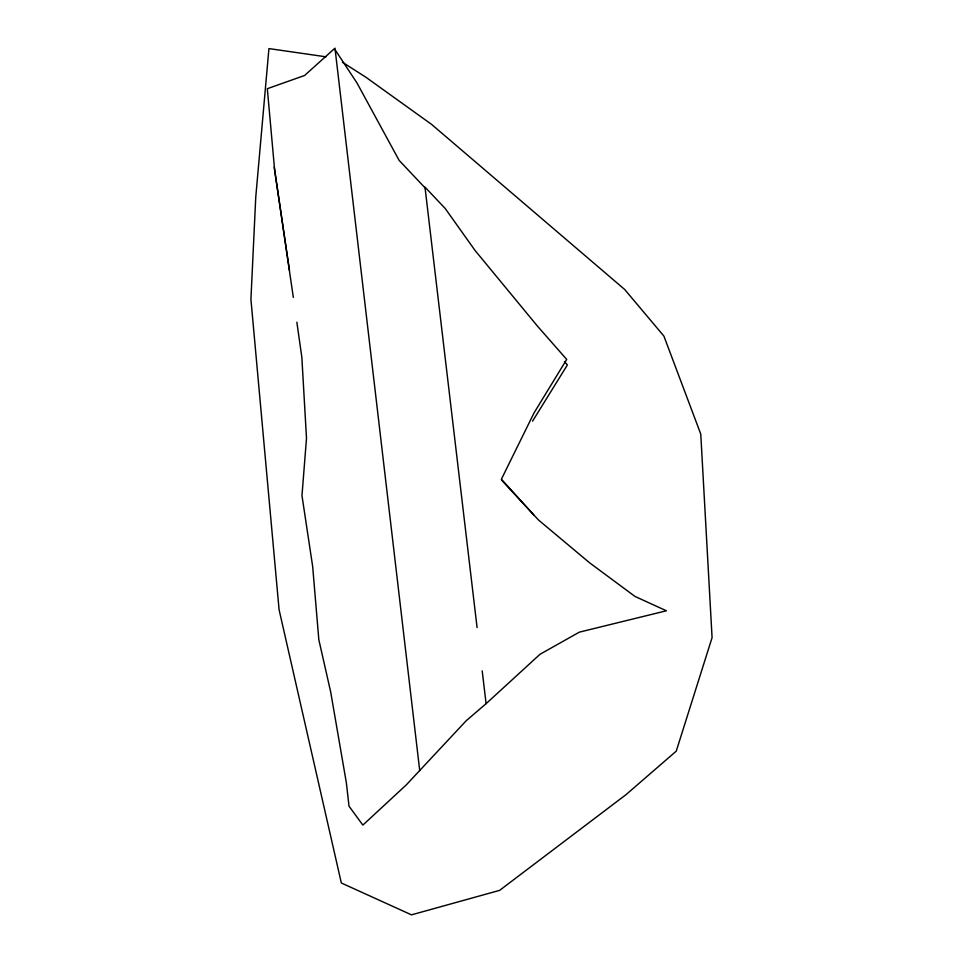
<?xml version="1.0" encoding="UTF-8"?>
<svg xmlns="http://www.w3.org/2000/svg" width="963" height="963" viewBox="0 0 963 963"><rect width="100%" height="100%" fill="white"/><g stroke="black" fill="none" stroke-linecap="round" stroke-linejoin="round"><path stroke-width="1.44" d="M532.575 421.12L567.388 364.929L564.45 361.558M296.857 322.208L301.84 357.225L306.499 438.285L301.973 495.608L312.674 566.509L318.825 639.685L330.658 691.855L346.367 782.811L349.003 806.175L362.858 825.11L406.205 784.965L466.212 720.733L486.086 703.676L540.014 654.274L579.341 632.149L666.396 610.783L634.978 596.434L589.549 562.765L538.642 520.128L501.482 479.983M326.024 56.817L268.93 48.595L255.761 197.054L250.922 299.349L279.089 609.735L341.335 882.987L411.502 914.85L499.628 890.366L626.046 794.631L676.255 751.14L712.078 637.638L700.763 434.072L663.904 336.099L624.638 289.442L431.544 124.359L365.808 77.184L342.419 62.234M425.08 187.881L399.127 160.376L356.948 82.914L335.208 49.956M533.634 514.82L501.386 479.213L534.092 412.814L566.701 359.416L537.366 326.024L474.988 250.38L445.171 208.453L424.984 187.111L477.082 627.599M274.25 167.105L289.466 270.338M293.33 297.411L274.696 170.668L267.317 88.716L304.597 75.475L334.98 48.15L419.724 770.605M482.198 670.862L486.086 703.676"/></g></svg>
